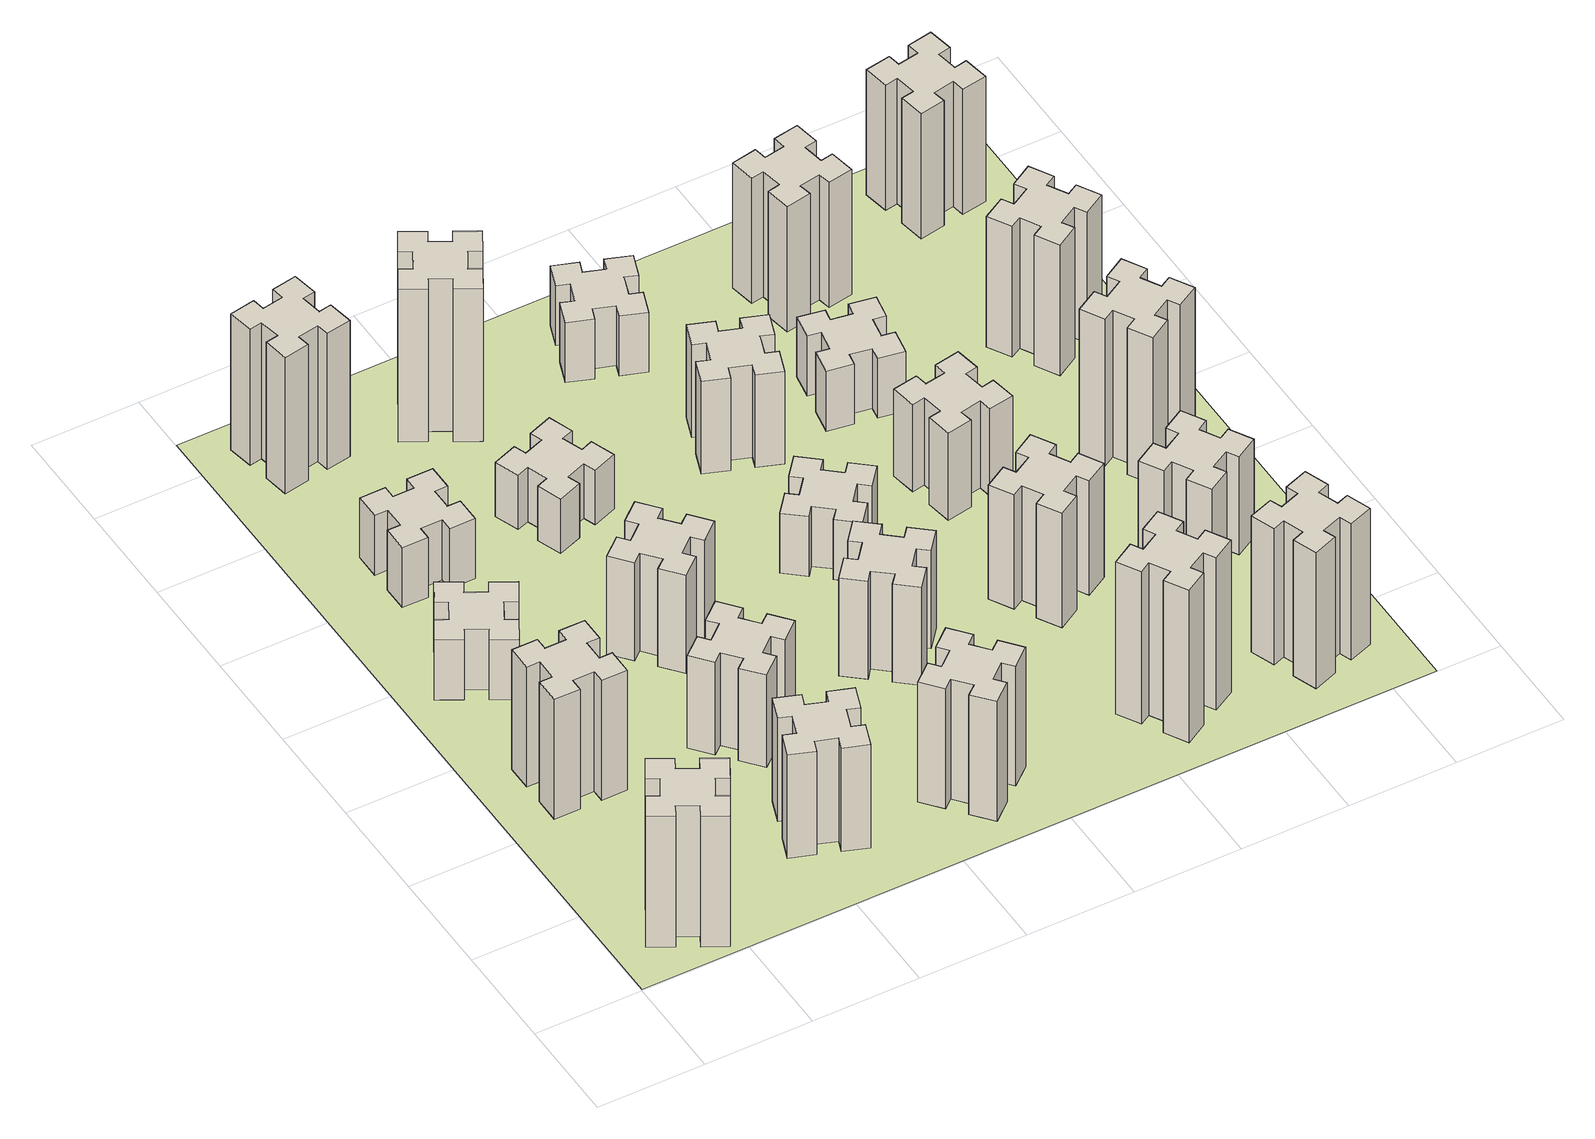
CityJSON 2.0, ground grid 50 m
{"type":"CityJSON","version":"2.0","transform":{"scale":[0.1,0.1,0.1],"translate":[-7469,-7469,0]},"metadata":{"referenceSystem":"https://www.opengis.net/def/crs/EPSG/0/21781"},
"CityObjects":{
"building1":{"type":"Building","attributes":{"class":"1000","function":"1000","usage":"1000","yearOfConstruction":2016,"roofType":"1000","measuredHeight":72,"storeysAboveGround":30,"storeysBelowGround":0},"geometry":[{"type":"Solid","lod":"1","boundaries":[[[[0,1,2,3,4,5,6,7,8,9,10,11,12,13,14,15,16,17,18,19]],[[17,16,20,21]],[[16,15,22,20]],[[15,14,23,22]],[[14,13,24,23]],[[13,12,25,24]],[[12,11,26,25]],[[11,10,27,26]],[[10,9,28,27]],[[9,8,29,28]],[[8,7,30,29]],[[7,6,31,30]],[[6,5,32,31]],[[5,4,33,32]],[[4,3,34,33]],[[3,2,35,34]],[[2,1,36,35]],[[1,0,37,36]],[[0,19,38,37]],[[19,18,39,38]],[[18,17,21,39]],[[24,25,26,27,28,29,30,31,32,33,34,35,36,37,38,39,21,20,22,23]]]]}]},
"building2":{"type":"Building","attributes":{"class":"1000","function":"1000","usage":"1000","yearOfConstruction":2016,"roofType":"1000","measuredHeight":66,"storeysAboveGround":30,"storeysBelowGround":0},"geometry":[{"type":"Solid","lod":"1","boundaries":[[[[40,41,42,43,44,45,46,47,48,49,50,51,52,53,54,55,56,57,58,59]],[[57,56,60,61]],[[56,55,62,60]],[[55,54,63,62]],[[54,53,64,63]],[[53,52,65,64]],[[52,51,66,65]],[[51,50,67,66]],[[50,49,68,67]],[[49,48,69,68]],[[48,47,70,69]],[[47,46,71,70]],[[46,45,72,71]],[[45,44,73,72]],[[44,43,74,73]],[[43,42,75,74]],[[42,41,76,75]],[[41,40,77,76]],[[40,59,78,77]],[[59,58,79,78]],[[58,57,61,79]],[[64,65,66,67,68,69,70,71,72,73,74,75,76,77,78,79,61,60,62,63]]]]}]},
"building3":{"type":"Building","attributes":{"class":"1000","function":"1000","usage":"1000","yearOfConstruction":2016,"roofType":"1000","measuredHeight":33,"storeysAboveGround":30,"storeysBelowGround":0},"geometry":[{"type":"Solid","lod":"1","boundaries":[[[[80,81,82,83,84,85,86,87,88,89,90,91,92,93,94,95,96,97,98,99]],[[97,96,100,101]],[[96,95,102,100]],[[95,94,103,102]],[[94,93,104,103]],[[93,92,105,104]],[[92,91,106,105]],[[91,90,107,106]],[[90,89,108,107]],[[89,88,109,108]],[[88,87,110,109]],[[87,86,111,110]],[[86,85,112,111]],[[85,84,113,112]],[[84,83,114,113]],[[83,82,115,114]],[[82,81,116,115]],[[81,80,117,116]],[[80,99,118,117]],[[99,98,119,118]],[[98,97,101,119]],[[104,105,106,107,108,109,110,111,112,113,114,115,116,117,118,119,101,100,102,103]]]]}]},
"building4":{"type":"Building","attributes":{"class":"1000","function":"1000","usage":"1000","yearOfConstruction":2016,"roofType":"1000","measuredHeight":33,"storeysAboveGround":30,"storeysBelowGround":0},"geometry":[{"type":"Solid","lod":"1","boundaries":[[[[120,121,122,123,124,125,126,127,128,129,130,131,132,133,134,135,136,137,138,139]],[[137,136,140,141]],[[136,135,142,140]],[[135,134,143,142]],[[134,133,144,143]],[[133,132,145,144]],[[132,131,146,145]],[[131,130,147,146]],[[130,129,148,147]],[[129,128,149,148]],[[128,127,150,149]],[[127,126,151,150]],[[126,125,152,151]],[[125,124,153,152]],[[124,123,154,153]],[[123,122,155,154]],[[122,121,156,155]],[[121,120,157,156]],[[120,139,158,157]],[[139,138,159,158]],[[138,137,141,159]],[[144,145,146,147,148,149,150,151,152,153,154,155,156,157,158,159,141,140,142,143]]]]}]},
"building5":{"type":"Building","attributes":{"class":"1000","function":"1000","usage":"1000","yearOfConstruction":2016,"roofType":"1000","measuredHeight":57,"storeysAboveGround":30,"storeysBelowGround":0},"geometry":[{"type":"Solid","lod":"1","boundaries":[[[[160,161,162,163,164,165,166,167,168,169,170,171,172,173,174,175,176,177,178,179]],[[177,176,180,181]],[[176,175,182,180]],[[175,174,183,182]],[[174,173,184,183]],[[173,172,185,184]],[[172,171,186,185]],[[171,170,187,186]],[[170,169,188,187]],[[169,168,189,188]],[[168,167,190,189]],[[167,166,191,190]],[[166,165,192,191]],[[165,164,193,192]],[[164,163,194,193]],[[163,162,195,194]],[[162,161,196,195]],[[161,160,197,196]],[[160,179,198,197]],[[179,178,199,198]],[[178,177,181,199]],[[184,185,186,187,188,189,190,191,192,193,194,195,196,197,198,199,181,180,182,183]]]]}]},
"building6":{"type":"Building","attributes":{"class":"1000","function":"1000","usage":"1000","yearOfConstruction":2016,"roofType":"1000","measuredHeight":75,"storeysAboveGround":30,"storeysBelowGround":0},"geometry":[{"type":"Solid","lod":"1","boundaries":[[[[200,201,202,203,204,205,206,207,208,209,210,211,212,213,214,215,216,217,218,219]],[[217,216,220,221]],[[216,215,222,220]],[[215,214,223,222]],[[214,213,224,223]],[[213,212,225,224]],[[212,211,226,225]],[[211,210,227,226]],[[210,209,228,227]],[[209,208,229,228]],[[208,207,230,229]],[[207,206,231,230]],[[206,205,232,231]],[[205,204,233,232]],[[204,203,234,233]],[[203,202,235,234]],[[202,201,236,235]],[[201,200,237,236]],[[200,219,238,237]],[[219,218,239,238]],[[218,217,221,239]],[[224,225,226,227,228,229,230,231,232,233,234,235,236,237,238,239,221,220,222,223]]]]}]},
"building7":{"type":"Building","attributes":{"class":"1000","function":"1000","usage":"1000","yearOfConstruction":2016,"roofType":"1000","measuredHeight":51,"storeysAboveGround":30,"storeysBelowGround":0},"geometry":[{"type":"Solid","lod":"1","boundaries":[[[[240,241,242,243,244,245,246,247,248,249,250,251,252,253,254,255,256,257,258,259]],[[257,256,260,261]],[[256,255,262,260]],[[255,254,263,262]],[[254,253,264,263]],[[253,252,265,264]],[[252,251,266,265]],[[251,250,267,266]],[[250,249,268,267]],[[249,248,269,268]],[[248,247,270,269]],[[247,246,271,270]],[[246,245,272,271]],[[245,244,273,272]],[[244,243,274,273]],[[243,242,275,274]],[[242,241,276,275]],[[241,240,277,276]],[[240,259,278,277]],[[259,258,279,278]],[[258,257,261,279]],[[264,265,266,267,268,269,270,271,272,273,274,275,276,277,278,279,261,260,262,263]]]]}]},
"building8":{"type":"Building","attributes":{"class":"1000","function":"1000","usage":"1000","yearOfConstruction":2016,"roofType":"1000","measuredHeight":54,"storeysAboveGround":30,"storeysBelowGround":0},"geometry":[{"type":"Solid","lod":"1","boundaries":[[[[280,281,282,283,284,285,286,287,288,289,290,291,292,293,294,295,296,297,298,299]],[[297,296,300,301]],[[296,295,302,300]],[[295,294,303,302]],[[294,293,304,303]],[[293,292,305,304]],[[292,291,306,305]],[[291,290,307,306]],[[290,289,308,307]],[[289,288,309,308]],[[288,287,310,309]],[[287,286,311,310]],[[286,285,312,311]],[[285,284,313,312]],[[284,283,314,313]],[[283,282,315,314]],[[282,281,316,315]],[[281,280,317,316]],[[280,299,318,317]],[[299,298,319,318]],[[298,297,301,319]],[[304,305,306,307,308,309,310,311,312,313,314,315,316,317,318,319,301,300,302,303]]]]}]},
"building9":{"type":"Building","attributes":{"class":"1000","function":"1000","usage":"1000","yearOfConstruction":2016,"roofType":"1000","measuredHeight":66,"storeysAboveGround":30,"storeysBelowGround":0},"geometry":[{"type":"Solid","lod":"1","boundaries":[[[[320,321,322,323,324,325,326,327,328,329,330,331,332,333,334,335,336,337,338,339]],[[337,336,340,341]],[[336,335,342,340]],[[335,334,343,342]],[[334,333,344,343]],[[333,332,345,344]],[[332,331,346,345]],[[331,330,347,346]],[[330,329,348,347]],[[329,328,349,348]],[[328,327,350,349]],[[327,326,351,350]],[[326,325,352,351]],[[325,324,353,352]],[[324,323,354,353]],[[323,322,355,354]],[[322,321,356,355]],[[321,320,357,356]],[[320,339,358,357]],[[339,338,359,358]],[[338,337,341,359]],[[344,345,346,347,348,349,350,351,352,353,354,355,356,357,358,359,341,340,342,343]]]]}]},
"building10":{"type":"Building","attributes":{"class":"1000","function":"1000","usage":"1000","yearOfConstruction":2016,"roofType":"1000","measuredHeight":30,"storeysAboveGround":30,"storeysBelowGround":0},"geometry":[{"type":"Solid","lod":"1","boundaries":[[[[360,361,362,363,364,365,366,367,368,369,370,371,372,373,374,375,376,377,378,379]],[[377,376,380,381]],[[376,375,382,380]],[[375,374,383,382]],[[374,373,384,383]],[[373,372,385,384]],[[372,371,386,385]],[[371,370,387,386]],[[370,369,388,387]],[[369,368,389,388]],[[368,367,390,389]],[[367,366,391,390]],[[366,365,392,391]],[[365,364,393,392]],[[364,363,394,393]],[[363,362,395,394]],[[362,361,396,395]],[[361,360,397,396]],[[360,379,398,397]],[[379,378,399,398]],[[378,377,381,399]],[[384,385,386,387,388,389,390,391,392,393,394,395,396,397,398,399,381,380,382,383]]]]}]},
"building11":{"type":"Building","attributes":{"class":"1000","function":"1000","usage":"1000","yearOfConstruction":2016,"roofType":"1000","measuredHeight":84,"storeysAboveGround":30,"storeysBelowGround":0},"geometry":[{"type":"Solid","lod":"1","boundaries":[[[[400,401,402,403,404,405,406,407,408,409,410,411,412,413,414,415,416,417,418,419]],[[417,416,420,421]],[[416,415,422,420]],[[415,414,423,422]],[[414,413,424,423]],[[413,412,425,424]],[[412,411,426,425]],[[411,410,427,426]],[[410,409,428,427]],[[409,408,429,428]],[[408,407,430,429]],[[407,406,431,430]],[[406,405,432,431]],[[405,404,433,432]],[[404,403,434,433]],[[403,402,435,434]],[[402,401,436,435]],[[401,400,437,436]],[[400,419,438,437]],[[419,418,439,438]],[[418,417,421,439]],[[424,425,426,427,428,429,430,431,432,433,434,435,436,437,438,439,421,420,422,423]]]]}]},
"building12":{"type":"Building","attributes":{"class":"1000","function":"1000","usage":"1000","yearOfConstruction":2016,"roofType":"1000","measuredHeight":54,"storeysAboveGround":30,"storeysBelowGround":0},"geometry":[{"type":"Solid","lod":"1","boundaries":[[[[440,441,442,443,444,445,446,447,448,449,450,451,452,453,454,455,456,457,458,459]],[[457,456,460,461]],[[456,455,462,460]],[[455,454,463,462]],[[454,453,464,463]],[[453,452,465,464]],[[452,451,466,465]],[[451,450,467,466]],[[450,449,468,467]],[[449,448,469,468]],[[448,447,470,469]],[[447,446,471,470]],[[446,445,472,471]],[[445,444,473,472]],[[444,443,474,473]],[[443,442,475,474]],[[442,441,476,475]],[[441,440,477,476]],[[440,459,478,477]],[[459,458,479,478]],[[458,457,461,479]],[[464,465,466,467,468,469,470,471,472,473,474,475,476,477,478,479,461,460,462,463]]]]}]},
"building13":{"type":"Building","attributes":{"class":"1000","function":"1000","usage":"1000","yearOfConstruction":2016,"roofType":"1000","measuredHeight":33,"storeysAboveGround":30,"storeysBelowGround":0},"geometry":[{"type":"Solid","lod":"1","boundaries":[[[[480,481,482,483,484,485,486,487,488,489,490,491,492,493,494,495,496,497,498,499]],[[497,496,500,501]],[[496,495,502,500]],[[495,494,503,502]],[[494,493,504,503]],[[493,492,505,504]],[[492,491,506,505]],[[491,490,507,506]],[[490,489,508,507]],[[489,488,509,508]],[[488,487,510,509]],[[487,486,511,510]],[[486,485,512,511]],[[485,484,513,512]],[[484,483,514,513]],[[483,482,515,514]],[[482,481,516,515]],[[481,480,517,516]],[[480,499,518,517]],[[499,498,519,518]],[[498,497,501,519]],[[504,505,506,507,508,509,510,511,512,513,514,515,516,517,518,519,501,500,502,503]]]]}]},
"building14":{"type":"Building","attributes":{"class":"1000","function":"1000","usage":"1000","yearOfConstruction":2016,"roofType":"1000","measuredHeight":51,"storeysAboveGround":30,"storeysBelowGround":0},"geometry":[{"type":"Solid","lod":"1","boundaries":[[[[520,521,522,523,524,525,526,527,528,529,530,531,532,533,534,535,536,537,538,539]],[[537,536,540,541]],[[536,535,542,540]],[[535,534,543,542]],[[534,533,544,543]],[[533,532,545,544]],[[532,531,546,545]],[[531,530,547,546]],[[530,529,548,547]],[[529,528,549,548]],[[528,527,550,549]],[[527,526,551,550]],[[526,525,552,551]],[[525,524,553,552]],[[524,523,554,553]],[[523,522,555,554]],[[522,521,556,555]],[[521,520,557,556]],[[520,539,558,557]],[[539,538,559,558]],[[538,537,541,559]],[[544,545,546,547,548,549,550,551,552,553,554,555,556,557,558,559,541,540,542,543]]]]}]},
"building15":{"type":"Building","attributes":{"class":"1000","function":"1000","usage":"1000","yearOfConstruction":2016,"roofType":"1000","measuredHeight":33,"storeysAboveGround":30,"storeysBelowGround":0},"geometry":[{"type":"Solid","lod":"1","boundaries":[[[[560,561,562,563,564,565,566,567,568,569,570,571,572,573,574,575,576,577,578,579]],[[577,576,580,581]],[[576,575,582,580]],[[575,574,583,582]],[[574,573,584,583]],[[573,572,585,584]],[[572,571,586,585]],[[571,570,587,586]],[[570,569,588,587]],[[569,568,589,588]],[[568,567,590,589]],[[567,566,591,590]],[[566,565,592,591]],[[565,564,593,592]],[[564,563,594,593]],[[563,562,595,594]],[[562,561,596,595]],[[561,560,597,596]],[[560,579,598,597]],[[579,578,599,598]],[[578,577,581,599]],[[584,585,586,587,588,589,590,591,592,593,594,595,596,597,598,599,581,580,582,583]]]]}]},
"building16":{"type":"Building","attributes":{"class":"1000","function":"1000","usage":"1000","yearOfConstruction":2016,"roofType":"1000","measuredHeight":84,"storeysAboveGround":30,"storeysBelowGround":0},"geometry":[{"type":"Solid","lod":"1","boundaries":[[[[600,601,602,603,604,605,606,607,608,609,610,611,612,613,614,615,616,617,618,619]],[[617,616,620,621]],[[616,615,622,620]],[[615,614,623,622]],[[614,613,624,623]],[[613,612,625,624]],[[612,611,626,625]],[[611,610,627,626]],[[610,609,628,627]],[[609,608,629,628]],[[608,607,630,629]],[[607,606,631,630]],[[606,605,632,631]],[[605,604,633,632]],[[604,603,634,633]],[[603,602,635,634]],[[602,601,636,635]],[[601,600,637,636]],[[600,619,638,637]],[[619,618,639,638]],[[618,617,621,639]],[[624,625,626,627,628,629,630,631,632,633,634,635,636,637,638,639,621,620,622,623]]]]}]},
"building17":{"type":"Building","attributes":{"class":"1000","function":"1000","usage":"1000","yearOfConstruction":2016,"roofType":"1000","measuredHeight":63,"storeysAboveGround":30,"storeysBelowGround":0},"geometry":[{"type":"Solid","lod":"1","boundaries":[[[[640,641,642,643,644,645,646,647,648,649,650,651,652,653,654,655,656,657,658,659]],[[657,656,660,661]],[[656,655,662,660]],[[655,654,663,662]],[[654,653,664,663]],[[653,652,665,664]],[[652,651,666,665]],[[651,650,667,666]],[[650,649,668,667]],[[649,648,669,668]],[[648,647,670,669]],[[647,646,671,670]],[[646,645,672,671]],[[645,644,673,672]],[[644,643,674,673]],[[643,642,675,674]],[[642,641,676,675]],[[641,640,677,676]],[[640,659,678,677]],[[659,658,679,678]],[[658,657,661,679]],[[664,665,666,667,668,669,670,671,672,673,674,675,676,677,678,679,661,660,662,663]]]]}]},
"building18":{"type":"Building","attributes":{"class":"1000","function":"1000","usage":"1000","yearOfConstruction":2016,"roofType":"1000","measuredHeight":48,"storeysAboveGround":30,"storeysBelowGround":0},"geometry":[{"type":"Solid","lod":"1","boundaries":[[[[680,681,682,683,684,685,686,687,688,689,690,691,692,693,694,695,696,697,698,699]],[[697,696,700,701]],[[696,695,702,700]],[[695,694,703,702]],[[694,693,704,703]],[[693,692,705,704]],[[692,691,706,705]],[[691,690,707,706]],[[690,689,708,707]],[[689,688,709,708]],[[688,687,710,709]],[[687,686,711,710]],[[686,685,712,711]],[[685,684,713,712]],[[684,683,714,713]],[[683,682,715,714]],[[682,681,716,715]],[[681,680,717,716]],[[680,699,718,717]],[[699,698,719,718]],[[698,697,701,719]],[[704,705,706,707,708,709,710,711,712,713,714,715,716,717,718,719,701,700,702,703]]]]}]},
"building19":{"type":"Building","attributes":{"class":"1000","function":"1000","usage":"1000","yearOfConstruction":2016,"roofType":"1000","measuredHeight":33,"storeysAboveGround":30,"storeysBelowGround":0},"geometry":[{"type":"Solid","lod":"1","boundaries":[[[[720,721,722,723,724,725,726,727,728,729,730,731,732,733,734,735,736,737,738,739]],[[737,736,740,741]],[[736,735,742,740]],[[735,734,743,742]],[[734,733,744,743]],[[733,732,745,744]],[[732,731,746,745]],[[731,730,747,746]],[[730,729,748,747]],[[729,728,749,748]],[[728,727,750,749]],[[727,726,751,750]],[[726,725,752,751]],[[725,724,753,752]],[[724,723,754,753]],[[723,722,755,754]],[[722,721,756,755]],[[721,720,757,756]],[[720,739,758,757]],[[739,738,759,758]],[[738,737,741,759]],[[744,745,746,747,748,749,750,751,752,753,754,755,756,757,758,759,741,740,742,743]]]]}]},
"building20":{"type":"Building","attributes":{"class":"1000","function":"1000","usage":"1000","yearOfConstruction":2016,"roofType":"1000","measuredHeight":75,"storeysAboveGround":30,"storeysBelowGround":0},"geometry":[{"type":"Solid","lod":"1","boundaries":[[[[760,761,762,763,764,765,766,767,768,769,770,771,772,773,774,775,776,777,778,779]],[[777,776,780,781]],[[776,775,782,780]],[[775,774,783,782]],[[774,773,784,783]],[[773,772,785,784]],[[772,771,786,785]],[[771,770,787,786]],[[770,769,788,787]],[[769,768,789,788]],[[768,767,790,789]],[[767,766,791,790]],[[766,765,792,791]],[[765,764,793,792]],[[764,763,794,793]],[[763,762,795,794]],[[762,761,796,795]],[[761,760,797,796]],[[760,779,798,797]],[[779,778,799,798]],[[778,777,781,799]],[[784,785,786,787,788,789,790,791,792,793,794,795,796,797,798,799,781,780,782,783]]]]}]},
"building21":{"type":"Building","attributes":{"class":"1000","function":"1000","usage":"1000","yearOfConstruction":2016,"roofType":"1000","measuredHeight":69,"storeysAboveGround":30,"storeysBelowGround":0},"geometry":[{"type":"Solid","lod":"1","boundaries":[[[[800,801,802,803,804,805,806,807,808,809,810,811,812,813,814,815,816,817,818,819]],[[817,816,820,821]],[[816,815,822,820]],[[815,814,823,822]],[[814,813,824,823]],[[813,812,825,824]],[[812,811,826,825]],[[811,810,827,826]],[[810,809,828,827]],[[809,808,829,828]],[[808,807,830,829]],[[807,806,831,830]],[[806,805,832,831]],[[805,804,833,832]],[[804,803,834,833]],[[803,802,835,834]],[[802,801,836,835]],[[801,800,837,836]],[[800,819,838,837]],[[819,818,839,838]],[[818,817,821,839]],[[824,825,826,827,828,829,830,831,832,833,834,835,836,837,838,839,821,820,822,823]]]]}]},
"building22":{"type":"Building","attributes":{"class":"1000","function":"1000","usage":"1000","yearOfConstruction":2016,"roofType":"1000","measuredHeight":54,"storeysAboveGround":30,"storeysBelowGround":0},"geometry":[{"type":"Solid","lod":"1","boundaries":[[[[840,841,842,843,844,845,846,847,848,849,850,851,852,853,854,855,856,857,858,859]],[[857,856,860,861]],[[856,855,862,860]],[[855,854,863,862]],[[854,853,864,863]],[[853,852,865,864]],[[852,851,866,865]],[[851,850,867,866]],[[850,849,868,867]],[[849,848,869,868]],[[848,847,870,869]],[[847,846,871,870]],[[846,845,872,871]],[[845,844,873,872]],[[844,843,874,873]],[[843,842,875,874]],[[842,841,876,875]],[[841,840,877,876]],[[840,859,878,877]],[[859,858,879,878]],[[858,857,861,879]],[[864,865,866,867,868,869,870,871,872,873,874,875,876,877,878,879,861,860,862,863]]]]}]},
"building23":{"type":"Building","attributes":{"class":"1000","function":"1000","usage":"1000","yearOfConstruction":2016,"roofType":"1000","measuredHeight":81,"storeysAboveGround":30,"storeysBelowGround":0},"geometry":[{"type":"Solid","lod":"1","boundaries":[[[[880,881,882,883,884,885,886,887,888,889,890,891,892,893,894,895,896,897,898,899]],[[897,896,900,901]],[[896,895,902,900]],[[895,894,903,902]],[[894,893,904,903]],[[893,892,905,904]],[[892,891,906,905]],[[891,890,907,906]],[[890,889,908,907]],[[889,888,909,908]],[[888,887,910,909]],[[887,886,911,910]],[[886,885,912,911]],[[885,884,913,912]],[[884,883,914,913]],[[883,882,915,914]],[[882,881,916,915]],[[881,880,917,916]],[[880,899,918,917]],[[899,898,919,918]],[[898,897,901,919]],[[904,905,906,907,908,909,910,911,912,913,914,915,916,917,918,919,901,900,902,903]]]]}]},
"building24":{"type":"Building","attributes":{"class":"1000","function":"1000","usage":"1000","yearOfConstruction":2016,"roofType":"1000","measuredHeight":72,"storeysAboveGround":30,"storeysBelowGround":0},"geometry":[{"type":"Solid","lod":"1","boundaries":[[[[920,921,922,923,924,925,926,927,928,929,930,931,932,933,934,935,936,937,938,939]],[[937,936,940,941]],[[936,935,942,940]],[[935,934,943,942]],[[934,933,944,943]],[[933,932,945,944]],[[932,931,946,945]],[[931,930,947,946]],[[930,929,948,947]],[[929,928,949,948]],[[928,927,950,949]],[[927,926,951,950]],[[926,925,952,951]],[[925,924,953,952]],[[924,923,954,953]],[[923,922,955,954]],[[922,921,956,955]],[[921,920,957,956]],[[920,939,958,957]],[[939,938,959,958]],[[938,937,941,959]],[[944,945,946,947,948,949,950,951,952,953,954,955,956,957,958,959,941,940,942,943]]]]}]},
"building25":{"type":"Building","attributes":{"class":"1000","function":"1000","usage":"1000","yearOfConstruction":2016,"roofType":"1000","measuredHeight":69,"storeysAboveGround":30,"storeysBelowGround":0},"geometry":[{"type":"Solid","lod":"1","boundaries":[[[[960,961,962,963,964,965,966,967,968,969,970,971,972,973,974,975,976,977,978,979]],[[977,976,980,981]],[[976,975,982,980]],[[975,974,983,982]],[[974,973,984,983]],[[973,972,985,984]],[[972,971,986,985]],[[971,970,987,986]],[[970,969,988,987]],[[969,968,989,988]],[[968,967,990,989]],[[967,966,991,990]],[[966,965,992,991]],[[965,964,993,992]],[[964,963,994,993]],[[963,962,995,994]],[[962,961,996,995]],[[961,960,997,996]],[[960,979,998,997]],[[979,978,999,998]],[[978,977,981,999]],[[984,985,986,987,988,989,990,991,992,993,994,995,996,997,998,999,981,980,982,983]]]]}]},
"landuse1":{"type":"LandUse","attributes":{"name":"plot1","function":"1010"},"geometry":[{"type":"MultiSurface","lod":"1","boundaries":[[[1000,1001,1002,1003]]]}]}
},
"vertices":[
[277,205,0],[364,155,0],[334,103,0],[438,43,0],[498,147,0],[446,177,0],[496,264,0],[548,234,0],[608,338,0],[504,398,0],[474,346,0],[387,396,0],[417,448,0],[313,508,0],[253,404,0],[305,374,0],[255,287,0],[203,317,0],[143,213,0],[247,153,0],[255,287,720],[203,317,720],[305,374,720],[253,404,720],[313,508,720],[417,448,720],[387,396,720],[474,346,720],[504,398,720],[608,338,720],[548,234,720],[496,264,720],[446,177,720],[498,147,720],[438,43,720],[334,103,720],[364,155,720],[277,205,720],[247,153,720],[143,213,720],
[325,1105,0],[425,1105,0],[425,1045,0],[545,1045,0],[545,1165,0],[485,1165,0],[485,1265,0],[545,1265,0],[545,1385,0],[425,1385,0],[425,1325,0],[325,1325,0],[325,1385,0],[205,1385,0],[205,1265,0],[265,1265,0],[265,1165,0],[205,1165,0],[205,1045,0],[325,1045,0],[265,1165,660],[205,1165,660],[265,1265,660],[205,1265,660],[205,1385,660],[325,1385,660],[325,1325,660],[425,1325,660],[425,1385,660],[545,1385,660],[545,1265,660],[485,1265,660],[485,1165,660],[545,1165,660],[545,1045,660],[425,1045,660],[425,1105,660],[325,1105,660],[325,1045,660],[205,1045,660],
[474,2026,0],[387,2076,0],[417,2128,0],[313,2188,0],[253,2084,0],[305,2054,0],[255,1967,0],[203,1997,0],[143,1893,0],[247,1833,0],[277,1885,0],[364,1835,0],[334,1783,0],[438,1723,0],[498,1827,0],[446,1857,0],[496,1944,0],[548,1914,0],[608,2018,0],[504,2078,0],[496,1944,330],[548,1914,330],[446,1857,330],[498,1827,330],[438,1723,330],[334,1783,330],[364,1835,330],[277,1885,330],[247,1833,330],[143,1893,330],[203,1997,330],[255,1967,330],[305,2054,330],[253,2084,330],[313,2188,330],[417,2128,330],[387,2076,330],[474,2026,330],[504,2078,330],[608,2018,330],
[425,2485,0],[525,2485,0],[525,2425,0],[645,2425,0],[645,2545,0],[585,2545,0],[585,2645,0],[645,2645,0],[645,2765,0],[525,2765,0],[525,2705,0],[425,2705,0],[425,2765,0],[305,2765,0],[305,2645,0],[365,2645,0],[365,2545,0],[305,2545,0],[305,2425,0],[425,2425,0],[365,2545,330],[305,2545,330],[365,2645,330],[305,2645,330],[305,2765,330],[425,2765,330],[425,2705,330],[525,2705,330],[525,2765,330],[645,2765,330],[645,2645,330],[585,2645,330],[585,2545,330],[645,2545,330],[645,2425,330],[525,2425,330],[525,2485,330],[425,2485,330],[425,2425,330],[305,2425,330],
[1202,391,0],[1236,485,0],[1292,464,0],[1333,577,0],[1220,618,0],[1200,562,0],[1106,596,0],[1127,652,0],[1014,693,0],[973,580,0],[1029,560,0],[995,466,0],[939,487,0],[897,374,0],[1010,333,0],[1031,389,0],[1125,355,0],[1104,299,0],[1217,257,0],[1258,370,0],[1125,355,570],[1104,299,570],[1031,389,570],[1010,333,570],[897,374,570],[939,487,570],[995,466,570],[1029,560,570],[973,580,570],[1014,693,570],[1127,652,570],[1106,596,570],[1200,562,570],[1220,618,570],[1333,577,570],[1292,464,570],[1236,485,570],[1202,391,570],[1258,370,570],[1217,257,570],
[492,3405,0],[475,3504,0],[534,3514,0],[513,3632,0],[395,3611,0],[405,3552,0],[307,3535,0],[297,3594,0],[178,3573,0],[199,3455,0],[258,3465,0],[276,3367,0],[217,3357,0],[237,3238,0],[356,3259,0],[345,3318,0],[444,3336,0],[454,3277,0],[572,3297,0],[551,3416,0],[444,3336,750],[454,3277,750],[345,3318,750],[356,3259,750],[237,3238,750],[217,3357,750],[276,3367,750],[258,3465,750],[199,3455,750],[178,3573,750],[297,3594,750],[307,3535,750],[405,3552,750],[395,3611,750],[513,3632,750],[534,3514,750],[475,3504,750],[492,3405,750],[551,3416,750],[572,3297,750],
[1083,1232,0],[1006,1167,0],[968,1213,0],[876,1136,0],[953,1044,0],[999,1083,0],[1063,1006,0],[1017,968,0],[1094,876,0],[1186,953,0],[1148,999,0],[1224,1063,0],[1263,1017,0],[1355,1094,0],[1278,1186,0],[1232,1148,0],[1167,1224,0],[1213,1263,0],[1136,1355,0],[1044,1278,0],[1167,1224,510],[1213,1263,510],[1232,1148,510],[1278,1186,510],[1355,1094,510],[1263,1017,510],[1224,1063,510],[1148,999,510],[1186,953,510],[1094,876,510],[1017,968,510],[1063,1006,510],[999,1083,510],[953,1044,510],[876,1136,510],[968,1213,510],[1006,1167,510],[1083,1232,510],[1044,1278,510],[1136,1355,510],
[1232,1788,0],[1167,1864,0],[1213,1903,0],[1136,1995,0],[1044,1918,0],[1083,1872,0],[1006,1807,0],[968,1853,0],[876,1776,0],[953,1684,0],[999,1723,0],[1063,1646,0],[1017,1608,0],[1094,1516,0],[1186,1593,0],[1148,1639,0],[1224,1703,0],[1263,1657,0],[1355,1734,0],[1278,1826,0],[1224,1703,540],[1263,1657,540],[1148,1639,540],[1186,1593,540],[1094,1516,540],[1017,1608,540],[1063,1646,540],[999,1723,540],[953,1684,540],[876,1776,540],[968,1853,540],[1006,1807,540],[1083,1872,540],[1044,1918,540],[1136,1995,540],[1213,1903,540],[1167,1864,540],[1232,1788,540],[1278,1826,540],[1355,1734,540],
[1723,492,0],[1646,427,0],[1608,473,0],[1516,396,0],[1593,304,0],[1639,343,0],[1703,266,0],[1657,228,0],[1734,136,0],[1826,213,0],[1788,259,0],[1864,323,0],[1903,277,0],[1995,354,0],[1918,446,0],[1872,408,0],[1807,484,0],[1853,523,0],[1776,615,0],[1684,538,0],[1807,484,660],[1853,523,660],[1872,408,660],[1918,446,660],[1995,354,660],[1903,277,660],[1864,323,660],[1788,259,660],[1826,213,660],[1734,136,660],[1657,228,660],[1703,266,660],[1639,343,660],[1593,304,660],[1516,396,660],[1608,473,660],[1646,427,660],[1723,492,660],[1684,538,660],[1776,615,660],
[1106,2475,0],[1200,2509,0],[1220,2453,0],[1333,2494,0],[1292,2607,0],[1236,2586,0],[1202,2680,0],[1258,2700,0],[1217,2813,0],[1104,2772,0],[1125,2716,0],[1031,2682,0],[1010,2738,0],[897,2697,0],[939,2584,0],[995,2605,0],[1029,2511,0],[973,2490,0],[1014,2377,0],[1127,2419,0],[1029,2511,300],[973,2490,300],[995,2605,300],[939,2584,300],[897,2697,300],[1010,2738,300],[1031,2682,300],[1125,2716,300],[1104,2772,300],[1217,2813,300],[1258,2700,300],[1202,2680,300],[1236,2586,300],[1292,2607,300],[1333,2494,300],[1220,2453,300],[1200,2509,300],[1106,2475,300],[1127,2419,300],[1014,2377,300],
[917,3265,0],[1004,3215,0],[974,3163,0],[1078,3103,0],[1138,3207,0],[1086,3237,0],[1136,3324,0],[1188,3294,0],[1248,3398,0],[1144,3458,0],[1114,3406,0],[1027,3456,0],[1057,3508,0],[953,3568,0],[893,3464,0],[945,3434,0],[895,3347,0],[843,3377,0],[783,3273,0],[887,3213,0],[895,3347,840],[843,3377,840],[945,3434,840],[893,3464,840],[953,3568,840],[1057,3508,840],[1027,3456,840],[1114,3406,840],[1144,3458,840],[1248,3398,840],[1188,3294,840],[1136,3324,840],[1086,3237,840],[1138,3207,840],[1078,3103,840],[974,3163,840],[1004,3215,840],[917,3265,840],[887,3213,840],[783,3273,840],
[1907,1106,0],[1972,1183,0],[2018,1144,0],[2095,1236,0],[2003,1313,0],[1964,1267,0],[1888,1332,0],[1926,1378,0],[1834,1455,0],[1757,1363,0],[1803,1324,0],[1739,1248,0],[1693,1286,0],[1616,1194,0],[1708,1117,0],[1746,1163,0],[1823,1099,0],[1784,1053,0],[1876,976,0],[1953,1068,0],[1823,1099,540],[1784,1053,540],[1746,1163,540],[1708,1117,540],[1616,1194,540],[1693,1286,540],[1739,1248,540],[1803,1324,540],[1757,1363,540],[1834,1455,540],[1926,1378,540],[1888,1332,540],[1964,1267,540],[2003,1313,540],[2095,1236,540],[2018,1144,540],[1972,1183,540],[1907,1106,540],[1953,1068,540],[1876,976,540],
[2007,1746,0],[2072,1823,0],[2118,1784,0],[2195,1876,0],[2103,1953,0],[2064,1907,0],[1988,1972,0],[2026,2018,0],[1934,2095,0],[1857,2003,0],[1903,1964,0],[1839,1888,0],[1793,1926,0],[1716,1834,0],[1808,1757,0],[1846,1803,0],[1923,1739,0],[1884,1693,0],[1976,1616,0],[2053,1708,0],[1923,1739,330],[1884,1693,330],[1846,1803,330],[1808,1757,330],[1716,1834,330],[1793,1926,330],[1839,1888,330],[1903,1964,330],[1857,2003,330],[1934,2095,330],[2026,2018,330],[1988,1972,330],[2064,1907,330],[2103,1953,330],[2195,1876,330],[2118,1784,330],[2072,1823,330],[2007,1746,330],[2053,1708,330],[1976,1616,330],
[2040,2682,0],[1946,2716,0],[1967,2772,0],[1854,2813,0],[1813,2700,0],[1869,2680,0],[1835,2586,0],[1779,2607,0],[1737,2494,0],[1850,2453,0],[1871,2509,0],[1965,2475,0],[1944,2419,0],[2057,2377,0],[2098,2490,0],[2042,2511,0],[2076,2605,0],[2132,2584,0],[2173,2697,0],[2060,2738,0],[2076,2605,510],[2132,2584,510],[2042,2511,510],[2098,2490,510],[2057,2377,510],[1944,2419,510],[1965,2475,510],[1871,2509,510],[1850,2453,510],[1737,2494,510],[1779,2607,510],[1835,2586,510],[1869,2680,510],[1813,2700,510],[1854,2813,510],[1967,2772,510],[1946,2716,510],[2040,2682,510],[2060,2738,510],[2173,2697,510],
[1671,3249,0],[1765,3215,0],[1744,3159,0],[1857,3117,0],[1898,3230,0],[1842,3251,0],[1876,3345,0],[1932,3324,0],[1973,3437,0],[1860,3478,0],[1840,3422,0],[1746,3456,0],[1767,3512,0],[1654,3553,0],[1613,3440,0],[1669,3420,0],[1635,3326,0],[1579,3347,0],[1537,3234,0],[1650,3193,0],[1635,3326,330],[1579,3347,330],[1669,3420,330],[1613,3440,330],[1654,3553,330],[1767,3512,330],[1746,3456,330],[1840,3422,330],[1860,3478,330],[1973,3437,330],[1932,3324,330],[1876,3345,330],[1842,3251,330],[1898,3230,330],[1857,3117,330],[1744,3159,330],[1765,3215,330],[1671,3249,330],[1650,3193,330],[1537,3234,330],
[2575,364,0],[2625,277,0],[2573,247,0],[2633,143,0],[2737,203,0],[2707,255,0],[2794,305,0],[2824,253,0],[2928,313,0],[2868,417,0],[2816,387,0],[2766,474,0],[2818,504,0],[2758,608,0],[2654,548,0],[2684,496,0],[2597,446,0],[2567,498,0],[2463,438,0],[2523,334,0],[2597,446,840],[2567,498,840],[2684,496,840],[2654,548,840],[2758,608,840],[2818,504,840],[2766,474,840],[2816,387,840],[2868,417,840],[2928,313,840],[2824,253,840],[2794,305,840],[2707,255,840],[2737,203,840],[2633,143,840],[2573,247,840],[2625,277,840],[2575,364,840],[2523,334,840],[2463,438,840],
[2584,1336,0],[2497,1286,0],[2467,1338,0],[2363,1278,0],[2423,1174,0],[2475,1204,0],[2525,1117,0],[2473,1087,0],[2533,983,0],[2637,1043,0],[2607,1095,0],[2694,1145,0],[2724,1093,0],[2828,1153,0],[2768,1257,0],[2716,1227,0],[2666,1314,0],[2718,1344,0],[2658,1448,0],[2554,1388,0],[2666,1314,630],[2718,1344,630],[2716,1227,630],[2768,1257,630],[2828,1153,630],[2724,1093,630],[2694,1145,630],[2607,1095,630],[2637,1043,630],[2533,983,630],[2473,1087,630],[2525,1117,630],[2475,1204,630],[2423,1174,630],[2363,1278,630],[2467,1338,630],[2497,1286,630],[2584,1336,630],[2554,1388,630],[2658,1448,630],
[2478,1985,0],[2496,1887,0],[2437,1877,0],[2457,1758,0],[2576,1779,0],[2565,1838,0],[2664,1856,0],[2674,1797,0],[2792,1817,0],[2771,1936,0],[2712,1925,0],[2695,2024,0],[2754,2034,0],[2733,2152,0],[2615,2131,0],[2625,2072,0],[2527,2055,0],[2517,2114,0],[2398,2093,0],[2419,1975,0],[2527,2055,480],[2517,2114,480],[2625,2072,480],[2615,2131,480],[2733,2152,480],[2754,2034,480],[2695,2024,480],[2712,1925,480],[2771,1936,480],[2792,1817,480],[2674,1797,480],[2664,1856,480],[2565,1838,480],[2576,1779,480],[2457,1758,480],[2437,1877,480],[2496,1887,480],[2478,1985,480],[2419,1975,480],[2398,2093,480],
[2427,2496,0],[2525,2478,0],[2515,2419,0],[2633,2398,0],[2654,2517,0],[2595,2527,0],[2612,2625,0],[2671,2615,0],[2692,2733,0],[2574,2754,0],[2564,2695,0],[2465,2712,0],[2476,2771,0],[2357,2792,0],[2337,2674,0],[2396,2664,0],[2378,2565,0],[2319,2576,0],[2298,2457,0],[2417,2437,0],[2378,2565,330],[2319,2576,330],[2396,2664,330],[2337,2674,330],[2357,2792,330],[2476,2771,330],[2465,2712,330],[2564,2695,330],[2574,2754,330],[2692,2733,330],[2671,2615,330],[2612,2625,330],[2595,2527,330],[2654,2517,330],[2633,2398,330],[2515,2419,330],[2525,2478,330],[2427,2496,330],[2417,2437,330],[2298,2457,330],
[3215,385,0],[3249,291,0],[3193,270,0],[3234,157,0],[3347,199,0],[3326,255,0],[3420,289,0],[3440,233,0],[3553,274,0],[3512,387,0],[3456,366,0],[3422,460,0],[3478,480,0],[3437,593,0],[3324,552,0],[3345,496,0],[3251,462,0],[3230,518,0],[3117,477,0],[3159,364,0],[3251,462,750],[3230,518,750],[3345,496,750],[3324,552,750],[3437,593,750],[3478,480,750],[3422,460,750],[3456,366,750],[3512,387,750],[3553,274,750],[3440,233,750],[3420,289,750],[3326,255,750],[3347,199,750],[3234,157,750],[3193,270,750],[3249,291,750],[3215,385,750],[3159,364,750],[3117,477,750],
[2565,3118,0],[2664,3136,0],[2674,3077,0],[2792,3097,0],[2771,3216,0],[2712,3205,0],[2695,3304,0],[2754,3314,0],[2733,3432,0],[2615,3411,0],[2625,3352,0],[2527,3335,0],[2517,3394,0],[2398,3373,0],[2419,3255,0],[2478,3265,0],[2496,3167,0],[2437,3157,0],[2457,3038,0],[2576,3059,0],[2496,3167,690],[2437,3157,690],[2478,3265,690],[2419,3255,690],[2398,3373,690],[2517,3394,690],[2527,3335,690],[2625,3352,690],[2615,3411,690],[2733,3432,690],[2754,3314,690],[2695,3304,690],[2712,3205,690],[2771,3216,690],[2792,3097,690],[2674,3077,690],[2664,3136,690],[2565,3118,690],[2576,3059,690],[2457,3038,690],
[3356,1127,0],[3306,1214,0],[3358,1244,0],[3298,1348,0],[3194,1288,0],[3224,1236,0],[3137,1186,0],[3107,1238,0],[3003,1178,0],[3063,1074,0],[3115,1104,0],[3165,1017,0],[3113,987,0],[3173,883,0],[3277,943,0],[3247,995,0],[3334,1045,0],[3364,993,0],[3468,1053,0],[3408,1157,0],[3334,1045,540],[3364,993,540],[3247,995,540],[3277,943,540],[3173,883,540],[3113,987,540],[3165,1017,540],[3115,1104,540],[3063,1074,540],[3003,1178,540],[3107,1238,540],[3137,1186,540],[3224,1236,540],[3194,1288,540],[3298,1348,540],[3358,1244,540],[3306,1214,540],[3356,1127,540],[3408,1157,540],[3468,1053,540],
[3215,1744,0],[3265,1657,0],[3213,1627,0],[3273,1523,0],[3377,1583,0],[3347,1635,0],[3434,1685,0],[3464,1633,0],[3568,1693,0],[3508,1797,0],[3456,1767,0],[3406,1854,0],[3458,1884,0],[3398,1988,0],[3294,1928,0],[3324,1876,0],[3237,1826,0],[3207,1878,0],[3103,1818,0],[3163,1714,0],[3237,1826,810],[3207,1878,810],[3324,1876,810],[3294,1928,810],[3398,1988,810],[3458,1884,810],[3406,1854,810],[3456,1767,810],[3508,1797,810],[3568,1693,810],[3464,1633,810],[3434,1685,810],[3347,1635,810],[3377,1583,810],[3273,1523,810],[3213,1627,810],[3265,1657,810],[3215,1744,810],[3163,1714,810],[3103,1818,810],
[3456,2507,0],[3406,2594,0],[3458,2624,0],[3398,2728,0],[3294,2668,0],[3324,2616,0],[3237,2566,0],[3207,2618,0],[3103,2558,0],[3163,2454,0],[3215,2484,0],[3265,2397,0],[3213,2367,0],[3273,2263,0],[3377,2323,0],[3347,2375,0],[3434,2425,0],[3464,2373,0],[3568,2433,0],[3508,2537,0],[3434,2425,720],[3464,2373,720],[3347,2375,720],[3377,2323,720],[3273,2263,720],[3213,2367,720],[3265,2397,720],[3215,2484,720],[3163,2454,720],[3103,2558,720],[3207,2618,720],[3237,2566,720],[3324,2616,720],[3294,2668,720],[3398,2728,720],[3458,2624,720],[3406,2594,720],[3456,2507,720],[3508,2537,720],[3568,2433,720],
[3218,3465,0],[3236,3367,0],[3177,3357,0],[3197,3238,0],[3316,3259,0],[3305,3318,0],[3404,3336,0],[3414,3277,0],[3532,3297,0],[3511,3416,0],[3452,3405,0],[3435,3504,0],[3494,3514,0],[3473,3632,0],[3355,3611,0],[3365,3552,0],[3267,3535,0],[3257,3594,0],[3138,3573,0],[3159,3455,0],[3267,3535,690],[3257,3594,690],[3365,3552,690],[3355,3611,690],[3473,3632,690],[3494,3514,690],[3435,3504,690],[3452,3405,690],[3511,3416,690],[3532,3297,690],[3414,3277,690],[3404,3336,690],[3305,3318,690],[3316,3259,690],[3197,3238,690],[3177,3357,690],[3236,3367,690],[3218,3465,690],[3159,3455,690],[3138,3573,690],
[5,3705,0],[3705,3705,0],[3705,5,0],[5,5,0]
]}
